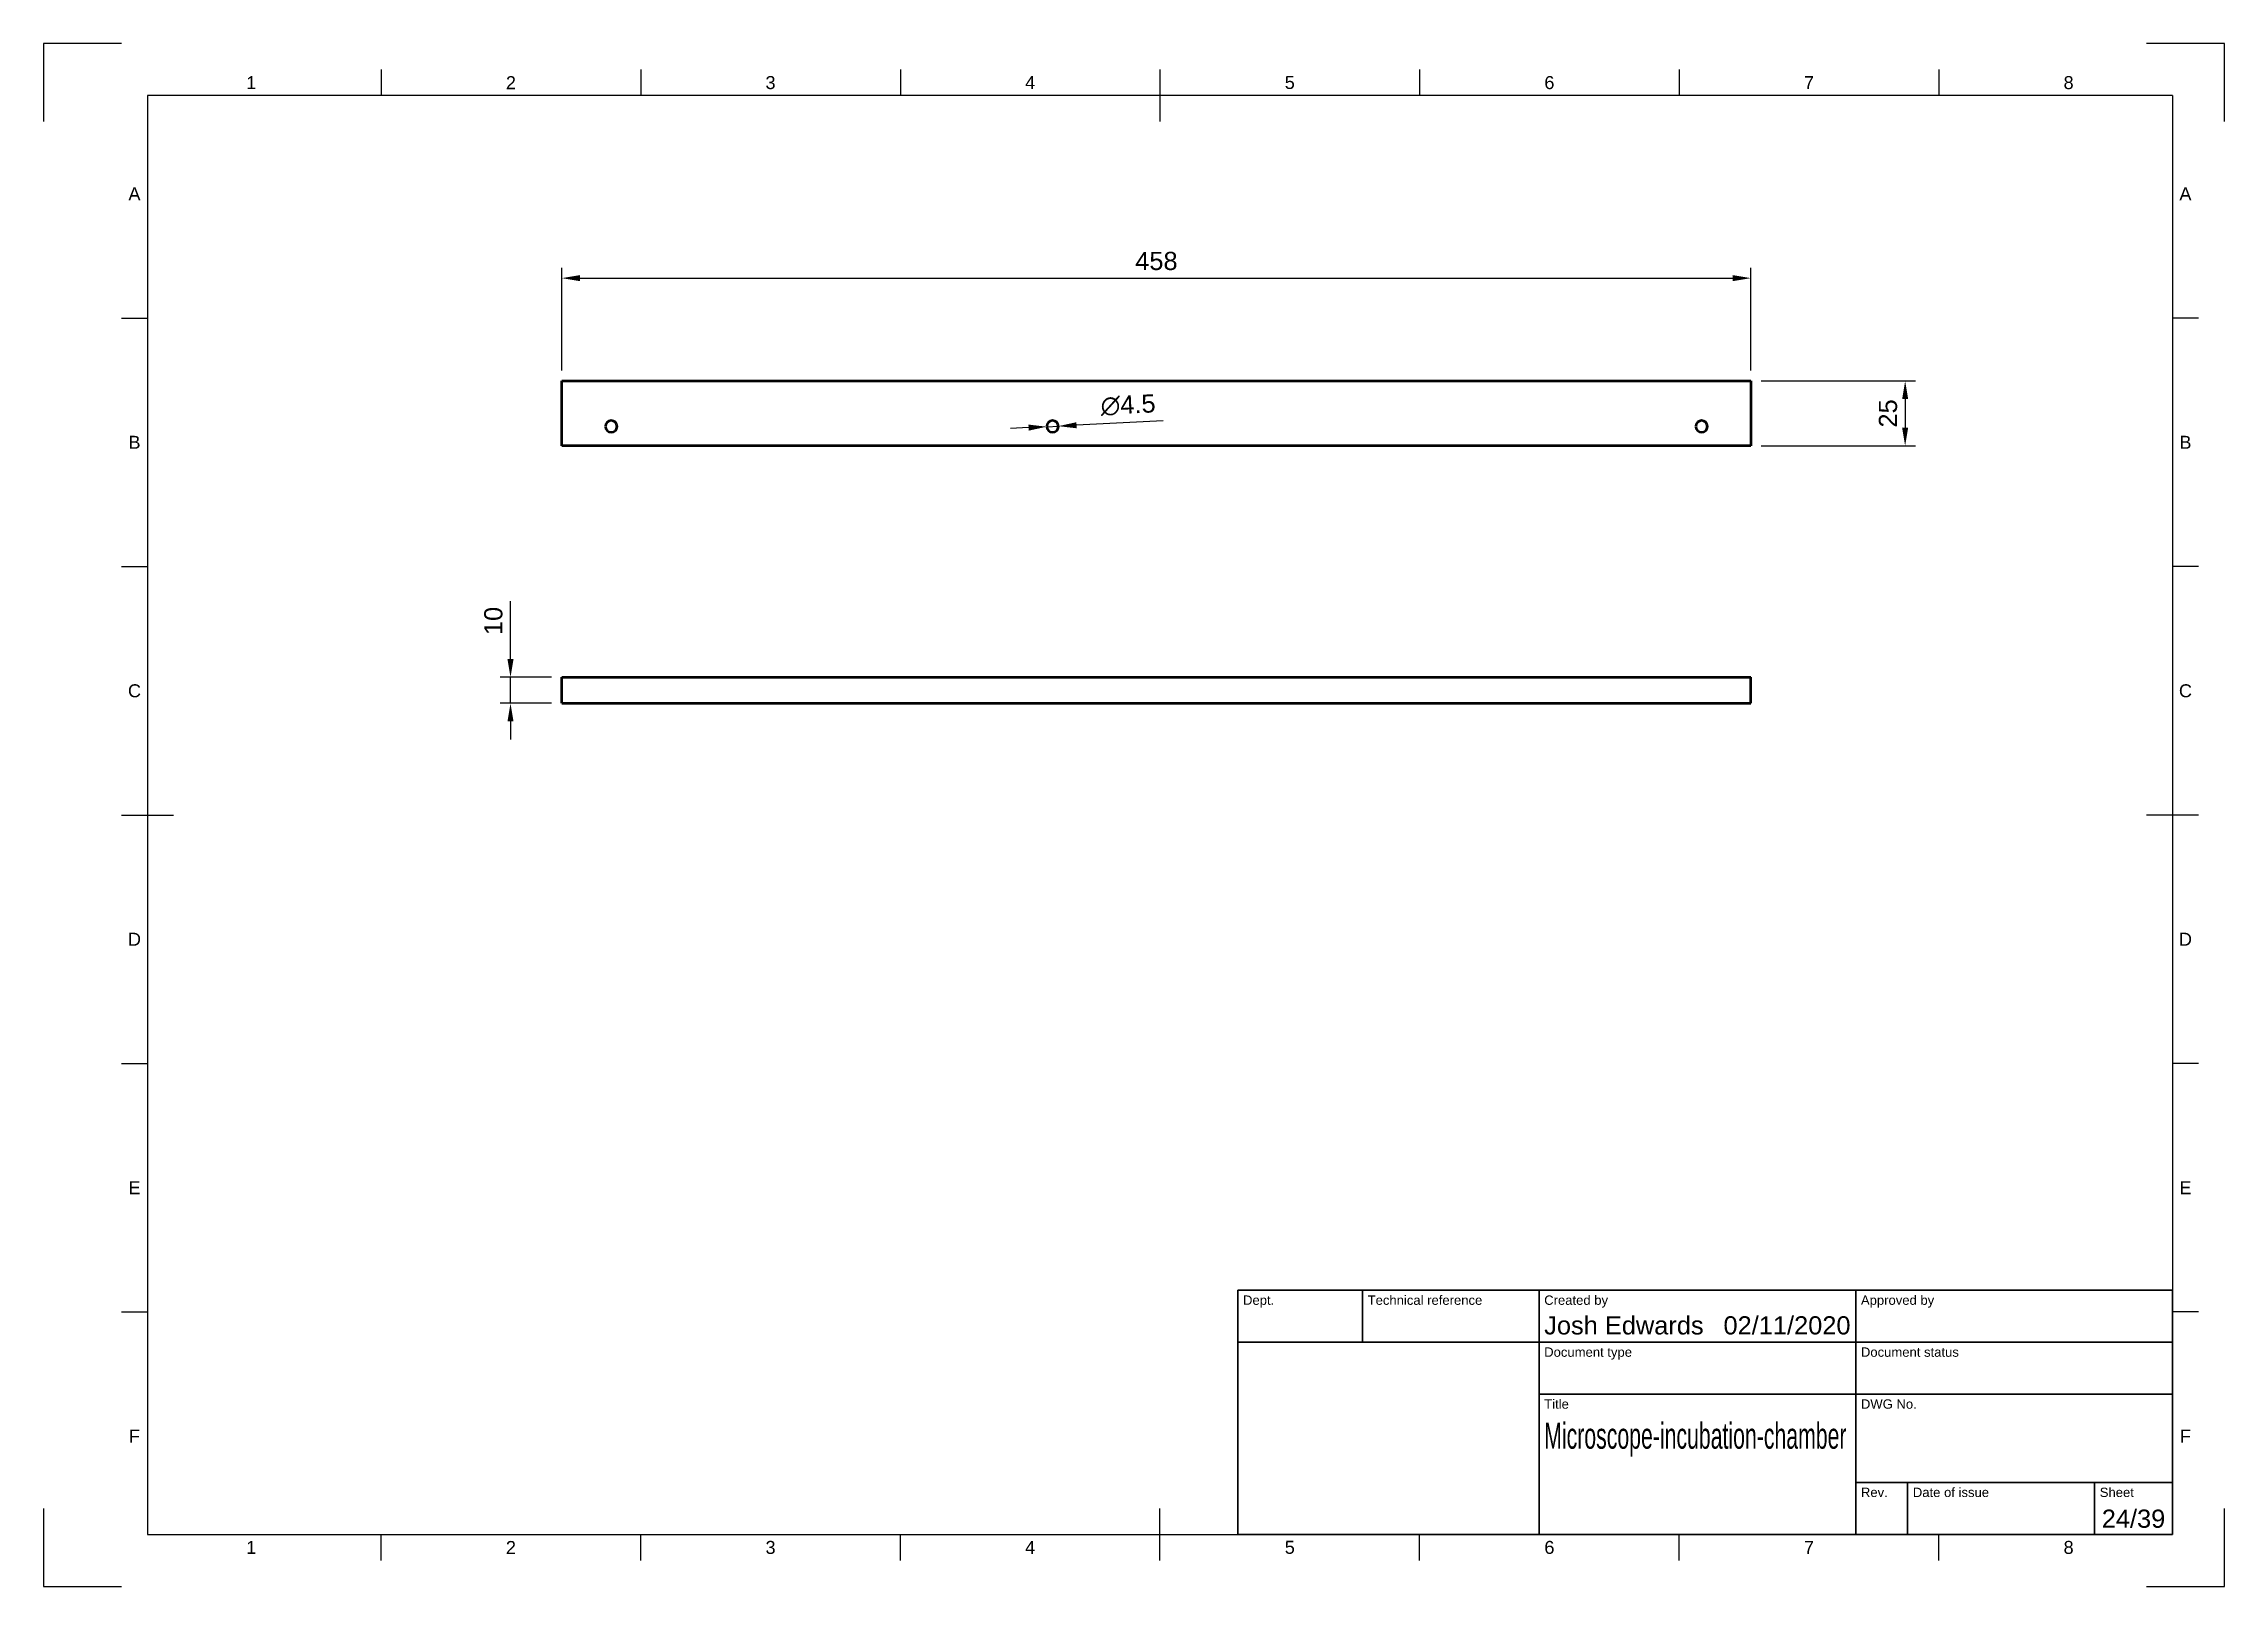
# Model space of a CAD drawing. Header units: millimetres. Extents: x 0 to 420, y 0 to 297.
import ezdxf
from ezdxf.enums import TextEntityAlignment as Align

# ---------------------------------------------------------------- set-up
doc = ezdxf.new("R2010")
doc.units = ezdxf.units.MM
doc.header["$LTSCALE"] = 0.75
for name, color, linetype, lineweight in [('Border', 7, 'Continuous', 25), ('Dimensions', 7, 'Continuous', 25), ('TitleBlock', 7, 'Continuous', 35), ('Visible', 7, 'Continuous', 50)]:
    doc.layers.add(name, color=color, linetype=linetype, lineweight=lineweight)
doc.styles.add('FusionTitle', font='')
doc.styles.get("Standard").update_dxf_attribs({"font": 'arial.ttf'})
doc.styles.get('FusionTitle').set_extended_font_data('Arial Unicode MS')
doc.dimstyles.new('ISO-25', dxfattribs={"dimtxt": 3.5, "dimasz": 3.5, "dimexe": 2, "dimexo": 2, "dimgap": 1.5, "dimtad": 1, "dimzin": 12, "dimdsep": 46, "dimtxsty": 'Standard', "dimcen": 0, "dimclrd": 256, "dimclre": 256, "dimclrt": 256, "dimazin": 3, "dimtp": 0.1, "dimtm": 0.1, "dimtfac": 0.714, "dimtmove": 0, "dimatfit": 3, "dimfxl": 1, "dimtzin": 12, "dimarcsym": 0})

# ---------------------------------------------------------------- blocks, each defined once
blk = doc.blocks.new('ISO_A3_SHEET')
at = {"layer": 'Border'}
for p, q in [((15, 297), (0, 297)), ((0, 297), (0, 282)), ((420, 297), (405, 297)), ((420, 282), (420, 297)), ((65, 292), (65, 287)), ((115, 292), (115, 287)), ((165, 292), (165, 287)), ((215, 292), (215, 282)), ((265, 292), (265, 287)), ((315, 292), (315, 287)), ((365, 292), (365, 287)), ((410, 287), (20, 287)), ((20, 287), (20, 10)), ((410, 287), (410, 10)), ((15, 244.16666), (20, 244.16666)), ((415, 244.16666), (410, 244.16666)), ((15, 196.33333), (20, 196.33333)), ((415, 196.33333), (410, 196.33333)), ((15, 148.5), (25, 148.5)), ((415, 148.5), (405, 148.5)), ((15, 100.66667), (20, 100.66667)), ((415, 100.66667), (410, 100.66667)), ((15, 52.83334), (20, 52.83334)), ((415, 52.83334), (410, 52.83334)), ((0, 15), (0, 0)), ((215, 5), (215, 15)), ((420, 0), (420, 15)), ((20, 10), (410, 10)), ((65, 5), (65, 10)), ((115, 5), (115, 10)), ((165, 5), (165, 10)), ((265, 5), (265, 10)), ((315, 5), (315, 10)), ((365, 5), (365, 10)), ((0, 0), (15, 0)), ((405, 0), (420, 0))]:
    blk.add_line(p, q, dxfattribs=at)
at = {"layer": 'Border', "style": 'FusionTitle'}
for s, p in [('1', (40, 289.5)), ('2', (90, 289.5)), ('3', (140, 289.5)), ('4', (190, 289.5)), ('5', (240, 289.5)), ('6', (290, 289.5)), ('7', (340, 289.5)), ('8', (390, 289.5)), ('A', (17.5, 268.08333)), ('A', (412.5, 268.08333)), ('B', (17.5, 220.25)), ('B', (412.5, 220.25)), ('C', (17.5, 172.41667)), ('C', (412.5, 172.41667)), ('D', (17.5, 124.58334)), ('D', (412.5, 124.58334)), ('E', (17.5, 76.75001)), ('E', (412.5, 76.75001)), ('F', (17.5, 28.91668)), ('F', (412.5, 28.91668)), ('1', (40, 7.5)), ('2', (90, 7.5)), ('3', (140, 7.5)), ('4', (190, 7.5)), ('5', (240, 7.5)), ('6', (290, 7.5)), ('7', (340, 7.5)), ('8', (390, 7.5))]:
    blk.add_text(s, height=2.5, dxfattribs=at).set_placement(p, align=Align.MIDDLE)
blk = doc.blocks.new('ISO_TITLEBLOCK')
at = {"layer": 'TitleBlock'}
for p, q in [((0, 47), (-180, 47)), ((-180, 47), (-180, 0)), ((-156, 37), (-156, 47)), ((-122, 0), (-122, 47)), ((-61, 0), (-61, 47)), ((0, 0), (0, 47)), ((-180, 37), (0, 37)), ((-122, 27), (0, 27)), ((-61, 10), (0, 10)), ((-51, 0), (-51, 10)), ((-15, 0), (-15, 10)), ((-180, 0), (0, 0))]:
    blk.add_line(p, q, dxfattribs=at)
at = {"layer": 'TitleBlock', "style": 'FusionTitle'}
for s, p in [('Dept.', (-179, 46)), ('Technical reference', (-155, 46)), ('Created by', (-121, 46)), ('Approved by', (-60, 46)), ('Document type', (-121, 36)), ('Document status', (-60, 36)), ('Title', (-121, 26)), ('DWG No.', (-60, 26)), ('Rev.', (-60, 9)), ('Date of issue', (-50, 9)), ('Sheet', (-14, 9))]:
    blk.add_text(s, height=1.8, dxfattribs=at).set_placement(p, align=Align.TOP_LEFT)
for tag, p, height in [('DEPT', (-179, 38.5), 3.5), ('TECHNICAL_REFERENCE', (-155, 38.5), 3.5), ('CREATED_BY', (-121, 38.5), 3.5), ('APPROVED_BY', (-60, 38.5), 3.5), ('DOCUMENT_TYPE', (-121, 28.5), 3.5), ('DOCUMENT_STATUS', (-60, 28.5), 3.5), ('TITLE_1', (-121, 16.5), 5), ('TITLE_2', (-121, 9), 5), ('TITLE_3', (-121, 1.5), 5), ('DATE_OF_ISSUE', (-50, 1.5), 3.5)]:
    blk.add_attdef(tag, p, '', height=height, dxfattribs=at)
for tag, p in [('CREATED_DATE', (-62, 38.5)), ('APPROVED_DATE', (-1, 38.5))]:
    blk.add_attdef(tag, text='', height=3.5, dxfattribs=at).set_placement(p, align=Align.RIGHT)
for tag, height, p in [('DRAWING_NUMBER', 5, (-30.5, 16.6)), ('REV', 3.5, (-56, 3.1)), ('SHEET', 3.5, (-7.5, 3.1))]:
    blk.add_attdef(tag, text='', height=height, dxfattribs=at).set_placement(p, align=Align.MIDDLE)
blk = doc.blocks.new('*D9')
at = {"layer": 'Defpoints', "color": 0, "transparency": 16777216}
for p in [(328.817808, 251.854327), (99.817808, 232.055337), (328.817808, 232.055337)]:
    blk.add_point(p, dxfattribs=at)
at = {"layer": 'Dimensions', "lineweight": -2, "transparency": 16777216}
for p, q in [((99.817808, 234.055337), (99.817808, 253.854327)), ((328.817808, 234.055337), (328.817808, 253.854327)), ((103.317808, 251.854327), (325.317808, 251.854327))]:
    blk.add_line(p, q, dxfattribs=at)
at = {"layer": 'Dimensions', "transparency": 16777216}
for points in [[(103.317808, 252.437661), (103.317808, 251.270994), (99.817808, 251.854327)], [(325.317808, 252.437661), (325.317808, 251.270994), (328.817808, 251.854327)]]:
    blk.add_solid(points, dxfattribs=at)
at = {"layer": 'Dimensions', "transparency": 16777216, "insert": (214.317808, 255.141333), "char_height": 3.5, "attachment_point": 5}
blk.add_mtext('458', dxfattribs=at)
blk = doc.blocks.new('*D10')
at = {"layer": 'Defpoints', "color": 0, "transparency": 16777216}
for p in [(328.817808, 232.055337), (328.817808, 219.555337), (358.516293, 219.555337)]:
    blk.add_point(p, dxfattribs=at)
at = {"layer": 'Dimensions', "lineweight": -2, "transparency": 16777216}
for p, q in [((330.817808, 232.055337), (360.516293, 232.055337)), ((358.516293, 228.555337), (358.516293, 223.055337)), ((330.817808, 219.555337), (360.516293, 219.555337))]:
    blk.add_line(p, q, dxfattribs=at)
at = {"layer": 'Dimensions', "transparency": 16777216}
for points in [[(357.932959, 228.555337), (359.099626, 228.555337), (358.516293, 232.055337)], [(357.932959, 223.055337), (359.099626, 223.055337), (358.516293, 219.555337)]]:
    blk.add_solid(points, dxfattribs=at)
at = {"layer": 'Dimensions', "transparency": 16777216, "insert": (355.229287, 225.805337), "char_height": 3.5, "attachment_point": 5, "rotation": 90}
blk.add_mtext('25', dxfattribs=at)
blk = doc.blocks.new('*D11')
at = {"layer": 'Defpoints', "color": 0, "transparency": 16777216}
for p in [(89.918313, 175.017192), (99.817808, 175.017192), (99.817808, 170.017192)]:
    blk.add_point(p, dxfattribs=at)
at = {"layer": 'Dimensions', "lineweight": -2, "transparency": 16777216}
for p, q in [((89.918313, 178.517192), (89.918313, 189.68943)), ((97.817808, 175.017192), (87.918313, 175.017192)), ((89.918313, 170.017192), (89.918313, 175.017192)), ((97.817808, 170.017192), (87.918313, 170.017192)), ((89.918313, 166.517192), (89.918313, 163.017192))]:
    blk.add_line(p, q, dxfattribs=at)
at = {"layer": 'Dimensions', "transparency": 16777216}
for points in [[(89.33498, 178.517192), (90.501646, 178.517192), (89.918313, 175.017192)], [(89.33498, 166.517192), (90.501646, 166.517192), (89.918313, 170.017192)]]:
    blk.add_solid(points, dxfattribs=at)
at = {"layer": 'Dimensions', "transparency": 16777216, "insert": (86.631307, 185.853311), "char_height": 3.5, "attachment_point": 5, "rotation": 90}
blk.add_mtext('10', dxfattribs=at)
blk = doc.blocks.new('*D12')
at = {"layer": 'Defpoints', "color": 0, "transparency": 16777216}
for p in [(193.194162, 223.25016), (195.441454, 223.360515)]:
    blk.add_point(p, dxfattribs=at)
at = {"layer": 'Dimensions', "lineweight": -2, "transparency": 16777216}
for p, q in [((189.698374, 223.078496), (186.202586, 222.906833)), ((193.194162, 223.25016), (195.441454, 223.360515)), ((215.623479, 224.35157), (198.937242, 223.532178))]:
    blk.add_line(p, q, dxfattribs=at)
at = {"layer": 'Dimensions', "transparency": 16777216}
for points in [[(189.669763, 223.661128), (189.726985, 222.495865), (193.194162, 223.25016)], [(198.908631, 224.11481), (198.965852, 222.949547), (195.441454, 223.360515)]]:
    blk.add_solid(points, dxfattribs=at)
at = {"layer": 'Dimensions', "transparency": 16777216, "insert": (208.862236, 227.408523), "char_height": 3.5, "attachment_point": 5, "rotation": 2.81131535}
blk.add_mtext('∅4.5', dxfattribs=at)

msp = doc.modelspace()

# ---------------------------------------------------------------- linework, layer by layer
at = {"layer": 'Visible', "extrusion": (0, 1, 0)}
for p, q in [((99.817808, 232.055337, 2.5), (328.817808, 232.055337, 2.5)), ((99.817808, 219.555337, 2.5), (99.817808, 232.055337, 2.5)), ((328.817808, 232.055337, 2.5), (328.817808, 219.555337, 2.5)), ((328.817808, 219.555337, 2.5), (99.817808, 219.555337, 2.5))]:
    msp.add_line(p, q, dxfattribs=at)
at = {"layer": 'Visible'}
for p, q in [((99.817808, 175.017192, 6.25), (328.817808, 175.017192, 6.25)), ((99.817808, 170.017192, 6.25), (99.817808, 175.017192, 6.25)), ((328.817808, 170.017192, 6.25), (328.817808, 175.017192, 6.25)), ((99.817808, 170.017192, 6.25), (328.817808, 170.017192, 6.25))]:
    msp.add_line(p, q, dxfattribs=at)
at = {"layer": 'Visible', "extrusion": (-2e-16, 0, -1)}
for centre in [(-109.317808, 223.305337, -2.5), (-194.317808, 223.305337, -2.5), (-319.317808, 223.305337, -2.5)]:
    msp.add_circle(centre, 1.125, dxfattribs=at)

# ---------------------------------------------------------------- block references
at = {"layer": 'Border'}
msp.add_blockref('ISO_A3_SHEET', (0, 0), dxfattribs=at)
at = {"layer": 'TitleBlock'}
ref = msp.add_blockref('ISO_TITLEBLOCK', (410, 10), dxfattribs=at)
ref.add_attrib('CREATED_DATE', '02/11/2020', dxfattribs={"height": 3.5, "style": 'FusionTitle'}).set_placement((348, 48.5), align=Align.RIGHT)
ref.add_attrib('SHEET', '24/39', dxfattribs={"height": 3.5, "style": 'FusionTitle'}).set_placement((402.5, 13.1), align=Align.MIDDLE)
ref.add_attrib('TITLE_1', 'Microscope-incubation-chamber', (289, 26.5), dxfattribs={"height": 5, "style": 'FusionTitle', "width": 0.585891})
ref.add_attrib('CREATED_BY', 'Josh Edwards', (289, 48.5), dxfattribs={"height": 3.5, "style": 'FusionTitle'})

# ---------------------------------------------------------------- dimensions: what is measured, and where the dimension line sits
at = {"layer": 'Dimensions'}
for p1, p2, distance, picture, middle in [((99.817808, 232.055337), (328.817808, 232.055337), 19.79899, '*D9', (214.317808, 255.141333)), ((328.817808, 232.055337), (328.817808, 219.555337), 29.698485, '*D10', (355.229287, 225.805337)), ((99.817808, 170.017192), (99.817808, 175.017192), 9.899495, '*D11', (86.631307, 185.853311))]:
    dim = msp.add_aligned_dim(p1=p1, p2=p2, distance=distance, dimstyle='ISO-25', override={"dimlfac": 2, "dimclrd": 256, "dimclre": 256}, dxfattribs=at)
    dim.commit()
    dim.dimension.update_dxf_attribs({"geometry": picture, "text_midpoint": middle})
dim = msp.add_diameter_dim_2p(p1=(193.194162, 223.25016), p2=(195.441454, 223.360515), dimstyle='ISO-25', override={"dimlfac": 2, "dimclrd": 256, "dimclre": 256}, dxfattribs=at)
dim.commit()
dim.dimension.update_dxf_attribs({"geometry": '*D12', "text_midpoint": (209.028254, 224.027706), "dimtype": 163})

doc.saveas('drawing.dxf')
